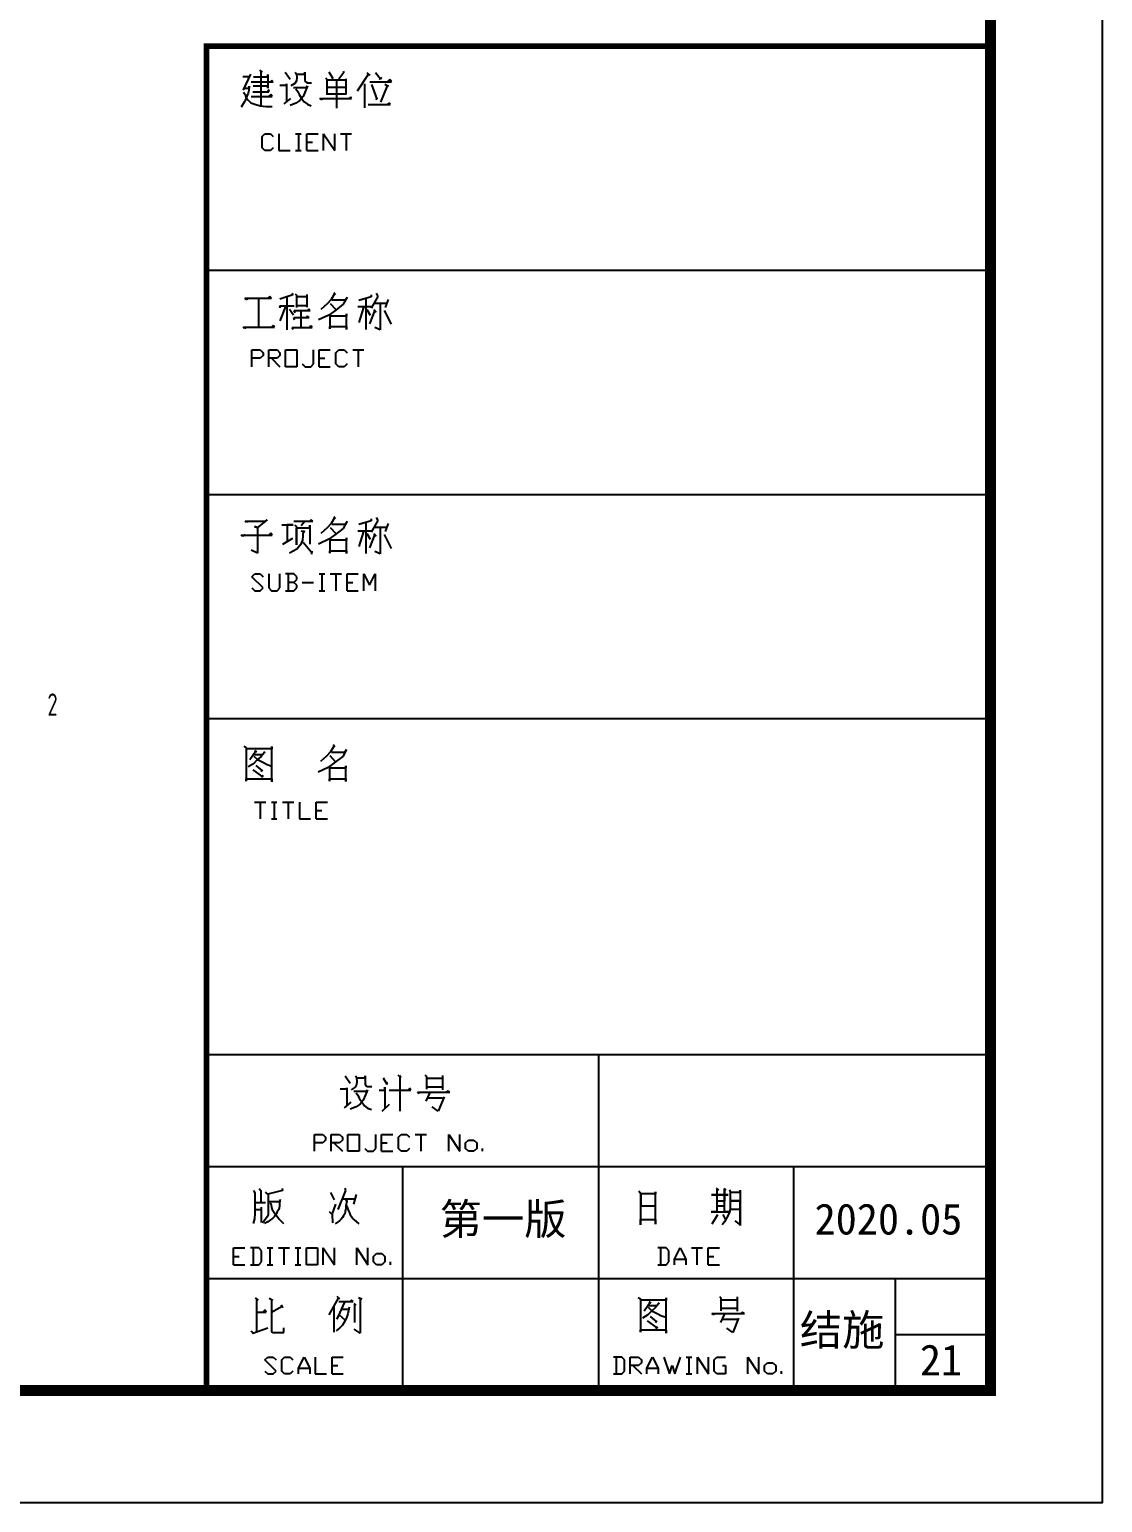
# Model space of a CAD drawing. Extents: x 2025205 to 2402328, y -557483 to 329036.
# Drawn here: x 2387957 to 2402328, y 57654 to 77379 of the extents above; entities that cross this region are included whole.
import ezdxf

# ---------------------------------------------------------------- set-up
doc = ezdxf.new("R2010")
doc.units = 0
doc.header["$LTSCALE"] = 1500
doc.header["$MEASUREMENT"] = 0
doc.layers.add('15', color=3, linetype='Continuous')
doc.layers.add('PUB_TITLE', color=4, linetype='Continuous')
doc.styles.add('TSSD_REIN', font='TSSDENG', dxfattribs={"width": 0.8, "bigfont": 'TSSDCHN'})
doc.styles.add('图签2', font='simhei.ttf', dxfattribs={"height": 1000})

msp = doc.modelspace()

# ---------------------------------------------------------------- linework, layer by layer
at = {"layer": 'PUB_TITLE'}
for p, q in [((2390812.1, 76749.6), (2390890.8, 76749.6)), ((2390917.1, 76781.1), (2390817.3, 76571.1)), ((2390959.1, 76744.4), (2391148.1, 76744.4)), ((2391037.8, 76833.6), (2391074.6, 76807.4)), ((2391053.6, 76817.9), (2391053.6, 76361.1)), ((2391074.6, 76807.4), (2391053.6, 76817.9)), ((2391148.1, 76775.9), (2391148.1, 76592.1)), ((2391148.1, 76744.4), (2391148.1, 76775.9)), ((2391379.1, 76807.4), (2391447.3, 76712.9)), ((2391515.6, 76807.4), (2391531.3, 76781.1)), ((2391531.3, 76781.1), (2391536.6, 76733.9)), ((2391536.6, 76733.9), (2391531.3, 76691.9)), ((2391536.6, 76781.1), (2391646.8, 76781.1)), ((2391646.8, 76807.4), (2391646.8, 76697.1)), ((2391646.8, 76781.1), (2391646.8, 76807.4)), ((2391967.1, 76812.6), (2392019.6, 76723.4)), ((2392166.6, 76802.1), (2392098.3, 76712.9)), ((2392156.1, 76817.9), (2392166.6, 76802.1)), ((2392492.1, 76775.9), (2392345.1, 76550.1)), ((2392476.3, 76802.1), (2392513.1, 76765.4)), ((2392513.1, 76765.4), (2392492.1, 76775.9)), ((2392591.8, 76802.1), (2392660.1, 76718.1)), ((2392670.6, 76733.9), (2392639.1, 76702.4)), ((2392660.1, 76718.1), (2392670.6, 76733.9)), ((2390817.3, 76571.1), (2390838.3, 76592.1)), ((2390822.6, 76539.6), (2390843.6, 76508.1)), ((2390838.3, 76592.1), (2390901.3, 76592.1)), ((2390896.1, 76560.6), (2390885.6, 76523.9)), ((2390901.3, 76618.4), (2390896.1, 76560.6)), ((2390901.3, 76592.1), (2390901.3, 76618.4)), ((2390927.6, 76676.1), (2391221.6, 76676.1)), ((2390948.6, 76544.9), (2391163.8, 76544.9)), ((2391148.1, 76618.4), (2390953.8, 76618.4)), ((2391158.6, 76565.9), (2391142.8, 76550.1)), ((2391148.1, 76592.1), (2391148.1, 76618.4)), ((2391169.1, 76550.1), (2391158.6, 76571.1)), ((2391163.8, 76571.1), (2391158.6, 76565.9)), ((2391163.8, 76544.9), (2391163.8, 76571.1)), ((2391200.6, 76697.1), (2391184.8, 76676.1)), ((2391221.6, 76676.1), (2391200.6, 76697.1)), ((2391310.8, 76634.1), (2391400.1, 76634.1)), ((2391400.1, 76649.9), (2391400.1, 76413.6)), ((2391400.1, 76634.1), (2391400.1, 76649.9)), ((2391510.3, 76655.1), (2391457.8, 76623.6)), ((2391494.6, 76602.6), (2391667.8, 76602.6)), ((2391531.3, 76691.9), (2391510.3, 76655.1)), ((2391526.1, 76581.6), (2391547.1, 76550.1)), ((2391547.1, 76550.1), (2391568.1, 76508.1)), ((2391652.1, 76555.4), (2391620.6, 76481.9)), ((2391646.8, 76697.1), (2391657.3, 76676.1)), ((2391678.3, 76623.6), (2391652.1, 76555.4)), ((2391657.3, 76676.1), (2391678.3, 76665.6)), ((2391667.8, 76602.6), (2391678.3, 76623.6)), ((2391678.3, 76665.6), (2391736.1, 76665.6)), ((2391925.1, 76728.6), (2391940.8, 76712.9)), ((2391940.8, 76712.9), (2391940.8, 76502.9)), ((2391946.1, 76607.9), (2392192.8, 76607.9)), ((2391951.3, 76702.4), (2392192.8, 76702.4)), ((2392066.8, 76697.1), (2392066.8, 76324.4)), ((2392192.8, 76718.1), (2392192.8, 76508.1)), ((2392444.8, 76649.9), (2392444.8, 76329.6)), ((2392513.1, 76676.1), (2392807.1, 76676.1)), ((2392539.3, 76639.4), (2392607.6, 76445.1)), ((2392749.3, 76623.6), (2392660.1, 76403.1)), ((2392717.8, 76644.6), (2392765.1, 76618.4)), ((2392765.1, 76618.4), (2392749.3, 76623.6)), ((2392780.8, 76707.6), (2392754.6, 76686.6)), ((2392807.1, 76676.1), (2392780.8, 76707.6)), ((2390833.1, 76403.1), (2390791.1, 76340.1)), ((2390854.1, 76445.1), (2390833.1, 76403.1)), ((2390843.6, 76508.1), (2390854.1, 76471.4)), ((2390869.8, 76487.1), (2390854.1, 76445.1)), ((2390854.1, 76471.4), (2390880.3, 76434.6)), ((2390885.6, 76523.9), (2390869.8, 76487.1)), ((2390880.3, 76434.6), (2390922.3, 76397.9)), ((2390922.3, 76397.9), (2390974.8, 76376.9)), ((2390927.6, 76481.9), (2391205.8, 76481.9)), ((2390974.8, 76376.9), (2391048.3, 76355.9)), ((2391048.3, 76355.9), (2391127.1, 76345.4)), ((2391127.1, 76345.4), (2391205.8, 76345.4)), ((2391190.1, 76508.1), (2391158.6, 76481.9)), ((2391205.8, 76481.9), (2391190.1, 76508.1)), ((2391368.6, 76382.1), (2391457.8, 76455.6)), ((2391400.1, 76413.6), (2391368.6, 76382.1)), ((2391526.1, 76392.6), (2391447.3, 76361.1)), ((2391578.6, 76429.4), (2391526.1, 76392.6)), ((2391568.1, 76508.1), (2391604.8, 76450.4)), ((2391620.6, 76481.9), (2391578.6, 76429.4)), ((2391604.8, 76450.4), (2391636.3, 76408.4)), ((2391636.3, 76408.4), (2391678.3, 76376.9)), ((2391678.3, 76376.9), (2391730.8, 76355.9)), ((2391846.3, 76455.6), (2392271.6, 76455.6)), ((2391862.1, 76434.6), (2391846.3, 76455.6)), ((2391883.1, 76450.4), (2391862.1, 76434.6)), ((2391940.8, 76518.6), (2392192.8, 76518.6)), ((2392255.8, 76471.4), (2392234.8, 76455.6)), ((2392271.6, 76455.6), (2392255.8, 76471.4)), ((2392492.1, 76371.6), (2392786.1, 76371.6)), ((2392607.6, 76460.9), (2392597.1, 76434.6)), ((2392607.6, 76445.1), (2392607.6, 76460.9)), ((2392780.8, 76392.6), (2392754.6, 76376.9)), ((2392786.1, 76371.6), (2392780.8, 76392.6)), ((2391071.7, 75943.4), (2391109.2, 75980.9)), ((2391071.7, 75793.4), (2391071.7, 75943.4)), ((2391109.2, 75980.9), (2391184.2, 75980.9)), ((2391184.2, 75980.9), (2391221.7, 75943.4)), ((2391296.7, 75980.9), (2391296.7, 75755.9)), ((2391521.7, 75980.9), (2391596.7, 75980.9)), ((2391559.2, 75980.9), (2391559.2, 75755.9)), ((2391671.7, 75980.9), (2391821.7, 75980.9)), ((2391671.7, 75755.9), (2391671.7, 75980.9)), ((2391896.7, 75980.9), (2392046.7, 75755.9)), ((2391896.7, 75755.9), (2391896.7, 75980.9)), ((2392046.7, 75755.9), (2392046.7, 75980.9)), ((2392121.7, 75980.9), (2392271.7, 75980.9)), ((2392196.7, 75980.9), (2392196.7, 75755.9)), ((2391109.2, 75755.9), (2391071.7, 75793.4)), ((2391184.2, 75755.9), (2391109.2, 75755.9)), ((2391221.7, 75793.4), (2391184.2, 75755.9)), ((2391296.7, 75755.9), (2391446.7, 75755.9)), ((2391521.7, 75755.9), (2391596.7, 75755.9)), ((2391671.7, 75868.4), (2391746.7, 75868.4)), ((2391671.7, 75755.9), (2391821.7, 75755.9)), ((2390328.1, 74153.5), (2400828.1, 74153.5)), ((2390841.3, 73782.3), (2391198.3, 73782.3)), ((2390867.6, 73756.1), (2390841.3, 73782.3)), ((2390888.6, 73782.3), (2390867.6, 73756.1)), ((2391025.1, 73782.3), (2391025.1, 73393.8)), ((2391025.1, 73777.1), (2391025.1, 73393.8)), ((2391177.3, 73803.3), (2391156.3, 73777.1)), ((2391198.3, 73782.3), (2391177.3, 73803.3)), ((2391481.8, 73824.3), (2391308.6, 73766.6)), ((2391403.1, 73798.1), (2391403.1, 73357.1)), ((2391471.3, 73845.3), (2391481.8, 73824.3)), ((2391513.3, 73840.1), (2391534.3, 73819.1)), ((2391534.3, 73819.1), (2391534.3, 73656.3)), ((2391534.3, 73803.3), (2391676.1, 73803.3)), ((2391670.8, 73829.6), (2391670.8, 73661.6)), ((2392043.6, 73840.1), (2391996.3, 73761.3)), ((2392033.1, 73855.8), (2392054.1, 73829.6)), ((2392054.1, 73829.6), (2392043.6, 73840.1)), ((2392211.6, 73792.8), (2392159.1, 73698.3)), ((2392185.3, 73756.1), (2392211.6, 73792.8)), ((2392531.8, 73798.1), (2392369.1, 73750.8)), ((2392463.6, 73777.1), (2392463.6, 73362.3)), ((2392531.8, 73824.3), (2392531.8, 73798.1)), ((2392621.1, 73803.3), (2392531.8, 73645.8)), ((2392600.1, 73845.3), (2392621.1, 73803.3)), ((2391308.6, 73677.3), (2391502.8, 73677.3)), ((2391313.8, 73651.1), (2391308.6, 73677.3)), ((2391387.3, 73666.8), (2391308.6, 73477.8)), ((2391439.8, 73635.3), (2391492.3, 73556.6)), ((2391502.8, 73614.3), (2391718.1, 73614.3)), ((2391513.3, 73582.8), (2391502.8, 73614.3)), ((2391539.6, 73682.6), (2391676.1, 73682.6)), ((2391592.1, 73609.1), (2391592.1, 73388.6)), ((2391697.1, 73635.3), (2391670.8, 73609.1)), ((2391718.1, 73614.3), (2391697.1, 73635.3)), ((2391943.8, 73703.6), (2391859.8, 73630.1)), ((2391996.3, 73761.3), (2391943.8, 73703.6)), ((2392059.3, 73619.6), (2391964.8, 73551.3)), ((2391985.8, 73708.8), (2392059.3, 73630.1)), ((2392006.8, 73756.1), (2392185.3, 73756.1)), ((2392159.1, 73698.3), (2392059.3, 73619.6)), ((2392353.3, 73666.8), (2392531.8, 73666.8)), ((2392432.1, 73656.3), (2392369.1, 73456.8)), ((2392474.1, 73630.1), (2392521.3, 73551.3)), ((2392584.3, 73619.6), (2392510.8, 73435.8)), ((2392563.3, 73714.1), (2392747.1, 73714.1)), ((2392568.6, 73630.1), (2392600.1, 73593.3)), ((2392652.6, 73714.1), (2392652.6, 73357.1)), ((2392705.1, 73614.3), (2392799.6, 73430.6)), ((2392762.8, 73761.3), (2392720.8, 73656.3)), ((2390820.3, 73393.8), (2391240.3, 73393.8)), ((2390836.1, 73372.8), (2390820.3, 73393.8)), ((2390862.3, 73388.6), (2390836.1, 73372.8)), ((2391219.3, 73414.8), (2391198.3, 73393.8)), ((2391240.3, 73393.8), (2391219.3, 73414.8)), ((2391476.6, 73388.6), (2391744.3, 73388.6)), ((2391487.1, 73362.3), (2391476.6, 73388.6)), ((2391497.6, 73519.8), (2391702.3, 73519.8)), ((2391508.1, 73488.3), (2391497.6, 73519.8)), ((2391681.3, 73540.8), (2391660.3, 73514.6)), ((2391702.3, 73519.8), (2391681.3, 73540.8)), ((2391723.3, 73409.6), (2391702.3, 73383.3)), ((2391744.3, 73388.6), (2391723.3, 73409.6)), ((2391964.8, 73551.3), (2391828.3, 73488.3)), ((2391970.1, 73567.1), (2391980.6, 73556.6)), ((2391980.6, 73556.6), (2391980.6, 73367.6)), ((2391980.6, 73399.1), (2392201.1, 73399.1)), ((2391980.6, 73367.6), (2391980.6, 73399.1)), ((2392201.1, 73540.8), (2391991.1, 73540.8)), ((2392201.1, 73572.3), (2392201.1, 73540.8)), ((2392201.1, 73362.3), (2392201.1, 73572.3)), ((2392201.1, 73399.1), (2392201.1, 73362.3)), ((2392652.6, 73357.1), (2392584.3, 73388.6)), ((2390936, 73087.6), (2391048.5, 73087.6)), ((2390936, 72862.6), (2390936, 73087.6)), ((2391048.5, 73087.6), (2391086, 73050.1)), ((2391086, 73012.6), (2391048.5, 72975.1)), ((2391086, 73050.1), (2391086, 73012.6)), ((2391161, 73087.6), (2391273.5, 73087.6)), ((2391161, 72862.6), (2391161, 73087.6)), ((2391273.5, 73087.6), (2391311, 73050.1)), ((2391311, 73012.6), (2391273.5, 72975.1)), ((2391311, 73050.1), (2391311, 73012.6)), ((2391386, 73087.6), (2391536, 73087.6)), ((2391386, 72862.6), (2391386, 73087.6)), ((2391536, 73087.6), (2391536, 72862.6)), ((2391761, 72900.1), (2391761, 73087.6)), ((2391836, 73087.6), (2391986, 73087.6)), ((2391836, 72862.6), (2391836, 73087.6)), ((2392061, 73050.1), (2392098.5, 73087.6)), ((2392061, 72900.1), (2392061, 73050.1)), ((2392098.5, 73087.6), (2392173.5, 73087.6)), ((2392173.5, 73087.6), (2392211, 73050.1)), ((2392286, 73087.6), (2392436, 73087.6)), ((2392361, 73087.6), (2392361, 72862.6)), ((2391048.5, 72975.1), (2390936, 72975.1)), ((2391273.5, 72975.1), (2391161, 72975.1)), ((2391198.5, 72975.1), (2391311, 72862.6)), ((2391536, 72862.6), (2391386, 72862.6)), ((2391611, 72900.1), (2391648.5, 72862.6)), ((2391648.5, 72862.6), (2391723.5, 72862.6)), ((2391723.5, 72862.6), (2391761, 72900.1)), ((2391836, 72975.1), (2391911, 72975.1)), ((2391836, 72862.6), (2391986, 72862.6)), ((2392098.5, 72862.6), (2392061, 72900.1)), ((2392173.5, 72862.6), (2392098.5, 72862.6)), ((2392211, 72900.1), (2392173.5, 72862.6)), ((2390328.1, 71153.5), (2400828.1, 71153.5)), ((2391140.6, 70813.8), (2391009.3, 70708.8)), ((2391119.6, 70792.8), (2391140.6, 70813.8)), ((2391728.6, 70813.8), (2391712.8, 70792.8)), ((2391749.6, 70792.8), (2391728.6, 70813.8)), ((2392043.6, 70840.1), (2391996.3, 70761.3)), ((2392033.1, 70855.8), (2392054.1, 70829.6)), ((2392054.1, 70829.6), (2392043.6, 70840.1)), ((2392531.8, 70824.3), (2392531.8, 70798.1)), ((2392600.1, 70845.3), (2392621.1, 70803.3)), ((2390846.6, 70792.8), (2391119.6, 70792.8)), ((2390862.3, 70777.1), (2390846.6, 70792.8)), ((2390878.1, 70792.8), (2390862.3, 70777.1)), ((2390972.6, 70724.6), (2391009.3, 70708.8)), ((2391009.3, 70708.8), (2390972.6, 70724.6)), ((2391009.3, 70708.8), (2391009.3, 70367.6)), ((2391187.8, 70635.3), (2391166.8, 70614.3)), ((2391208.8, 70609.1), (2391187.8, 70635.3)), ((2391334.8, 70745.6), (2391487.1, 70745.6)), ((2391408.3, 70745.6), (2391408.3, 70525.1)), ((2391487.1, 70745.6), (2391408.3, 70745.6)), ((2391497.6, 70792.8), (2391749.6, 70792.8)), ((2391508.1, 70740.3), (2391534.3, 70724.6)), ((2391534.3, 70724.6), (2391534.3, 70477.8)), ((2391534.3, 70703.6), (2391712.8, 70703.6)), ((2391534.3, 70477.8), (2391534.3, 70703.6)), ((2391639.3, 70787.6), (2391597.3, 70729.8)), ((2391597.3, 70666.8), (2391644.6, 70651.1)), ((2391623.6, 70661.6), (2391613.1, 70540.8)), ((2391644.6, 70651.1), (2391623.6, 70661.6)), ((2391712.8, 70740.3), (2391712.8, 70488.3)), ((2391712.8, 70703.6), (2391712.8, 70740.3)), ((2391943.8, 70703.6), (2391859.8, 70630.1)), ((2391996.3, 70761.3), (2391943.8, 70703.6)), ((2392059.3, 70619.6), (2391964.8, 70551.3)), ((2391985.8, 70708.8), (2392059.3, 70630.1)), ((2392006.8, 70756.1), (2392185.3, 70756.1)), ((2392159.1, 70698.3), (2392059.3, 70619.6)), ((2392211.6, 70792.8), (2392159.1, 70698.3)), ((2392185.3, 70756.1), (2392211.6, 70792.8)), ((2392353.3, 70666.8), (2392531.8, 70666.8)), ((2392531.8, 70798.1), (2392369.1, 70750.8)), ((2392432.1, 70656.3), (2392369.1, 70456.8)), ((2392463.6, 70777.1), (2392463.6, 70362.3)), ((2392474.1, 70630.1), (2392521.3, 70551.3)), ((2392584.3, 70619.6), (2392510.8, 70435.8)), ((2392621.1, 70803.3), (2392531.8, 70645.8)), ((2392563.3, 70714.1), (2392747.1, 70714.1)), ((2392568.6, 70630.1), (2392600.1, 70593.3)), ((2392652.6, 70714.1), (2392652.6, 70357.1)), ((2392762.8, 70761.3), (2392720.8, 70656.3)), ((2390794.1, 70609.1), (2391208.8, 70609.1)), ((2390815.1, 70593.3), (2390794.1, 70609.1)), ((2390841.3, 70614.3), (2390815.1, 70593.3)), ((2391350.6, 70488.3), (2391481.8, 70567.1)), ((2391408.3, 70525.1), (2391350.6, 70488.3)), ((2391539.6, 70420.1), (2391439.8, 70367.6)), ((2391586.8, 70477.8), (2391539.6, 70420.1)), ((2391613.1, 70540.8), (2391586.8, 70477.8)), ((2391623.6, 70514.6), (2391733.8, 70378.1)), ((2391964.8, 70551.3), (2391828.3, 70488.3)), ((2391970.1, 70567.1), (2391980.6, 70556.6)), ((2391980.6, 70556.6), (2391980.6, 70367.6)), ((2392201.1, 70540.8), (2391991.1, 70540.8)), ((2392201.1, 70572.3), (2392201.1, 70540.8)), ((2392201.1, 70362.3), (2392201.1, 70572.3)), ((2392705.1, 70614.3), (2392799.6, 70430.6)), ((2391009.3, 70367.6), (2390925.3, 70404.3)), ((2391739.1, 70393.8), (2391733.8, 70351.8)), ((2391733.8, 70378.1), (2391739.1, 70393.8)), ((2391980.6, 70399.1), (2392201.1, 70399.1)), ((2391980.6, 70367.6), (2391980.6, 70399.1)), ((2392201.1, 70399.1), (2392201.1, 70362.3)), ((2392652.6, 70357.1), (2392584.3, 70388.6)), ((2390936, 70050.1), (2390973.5, 70087.6)), ((2391086, 69900.1), (2390936, 70050.1)), ((2390973.5, 70087.6), (2391048.5, 70087.6)), ((2391048.5, 70087.6), (2391086, 70050.1)), ((2391161, 70087.6), (2391161, 69900.1)), ((2391311, 69900.1), (2391311, 70087.6)), ((2391498.5, 70087.6), (2391386, 70087.6)), ((2391423.5, 70087.6), (2391423.5, 69862.6)), ((2391536, 70050.1), (2391498.5, 70087.6)), ((2391536, 70012.6), (2391536, 70050.1)), ((2391836, 70087.6), (2391911, 70087.6)), ((2391873.5, 70087.6), (2391873.5, 69862.6)), ((2391986, 70087.6), (2392136, 70087.6)), ((2392061, 70087.6), (2392061, 69862.6)), ((2392211, 70087.6), (2392361, 70087.6)), ((2392211, 69862.6), (2392211, 70087.6)), ((2392436, 70087.6), (2392511, 69937.6)), ((2392436, 69862.6), (2392436, 70087.6)), ((2392511, 69937.6), (2392586, 70087.6)), ((2392586, 70087.6), (2392586, 69862.6)), ((2390936, 69900.1), (2390973.5, 69862.6)), ((2390973.5, 69862.6), (2391048.5, 69862.6)), ((2391048.5, 69862.6), (2391086, 69900.1)), ((2391161, 69900.1), (2391198.5, 69862.6)), ((2391198.5, 69862.6), (2391273.5, 69862.6)), ((2391273.5, 69862.6), (2391311, 69900.1)), ((2391386, 69862.6), (2391498.5, 69862.6)), ((2391498.5, 69975.1), (2391423.5, 69975.1)), ((2391498.5, 69975.1), (2391536, 70012.6)), ((2391536, 69937.6), (2391498.5, 69975.1)), ((2391498.5, 69862.6), (2391536, 69900.1)), ((2391536, 69900.1), (2391536, 69937.6)), ((2391611, 69975.1), (2391761, 69975.1)), ((2391836, 69862.6), (2391911, 69862.6)), ((2392211, 69975.1), (2392286, 69975.1)), ((2392211, 69862.6), (2392361, 69862.6)), ((2390328.1, 68153.5), (2400828.1, 68153.5)), ((2390828.9, 67781), (2390860.4, 67760)), ((2390860.4, 67760), (2390860.4, 67313.7)), ((2391201.7, 67744.2), (2390860.4, 67744.2)), ((2390986.4, 67712.7), (2390907.7, 67597.2)), ((2390970.7, 67723.2), (2390996.9, 67702.2)), ((2390970.7, 67670.7), (2391075.7, 67670.7)), ((2390996.9, 67702.2), (2390986.4, 67712.7)), ((2391107.2, 67707.5), (2391059.9, 67644.5)), ((2391075.7, 67670.7), (2391107.2, 67707.5)), ((2391201.7, 67775.7), (2391201.7, 67744.2)), ((2391201.7, 67303.2), (2391201.7, 67775.7)), ((2391989.2, 67707.5), (2391936.7, 67649.7)), ((2392036.4, 67786.2), (2391989.2, 67707.5)), ((2391999.7, 67702.2), (2392178.2, 67702.2)), ((2392025.9, 67802), (2392046.9, 67775.7)), ((2392046.9, 67775.7), (2392036.4, 67786.2)), ((2392204.4, 67739), (2392151.9, 67644.5)), ((2392178.2, 67702.2), (2392204.4, 67739)), ((2390954.9, 67544.7), (2390886.7, 67502.7)), ((2390949.7, 67466), (2391075.7, 67371.5)), ((2391002.2, 67592), (2390954.9, 67544.7)), ((2390960.2, 67649.7), (2391012.7, 67602.5)), ((2390986.4, 67523.7), (2391070.4, 67455.5)), ((2391059.9, 67644.5), (2391002.2, 67592)), ((2391012.7, 67602.5), (2391080.9, 67565.7)), ((2391075.7, 67466), (2391059.9, 67439.7)), ((2391070.4, 67455.5), (2391075.7, 67466)), ((2391080.9, 67565.7), (2391138.7, 67534.2)), ((2391138.7, 67534.2), (2391191.2, 67518.5)), ((2391957.7, 67497.5), (2391821.2, 67434.5)), ((2391936.7, 67649.7), (2391852.7, 67576.2)), ((2392052.2, 67565.7), (2391957.7, 67497.5)), ((2391962.9, 67513.2), (2391973.4, 67502.7)), ((2391973.4, 67502.7), (2391973.4, 67313.7)), ((2391978.7, 67655), (2392052.2, 67576.2)), ((2392193.9, 67487), (2391983.9, 67487)), ((2392151.9, 67644.5), (2392052.2, 67565.7)), ((2392193.9, 67518.5), (2392193.9, 67487)), ((2392193.9, 67308.5), (2392193.9, 67518.5)), ((2390860.4, 67345.2), (2391201.7, 67345.2)), ((2390860.4, 67313.7), (2390860.4, 67345.2)), ((2391086.2, 67387.2), (2391065.2, 67361)), ((2391075.7, 67371.5), (2391086.2, 67387.2)), ((2391201.7, 67345.2), (2391201.7, 67303.2)), ((2391973.4, 67345.2), (2392193.9, 67345.2)), ((2391973.4, 67313.7), (2391973.4, 67345.2)), ((2392193.9, 67345.2), (2392193.9, 67308.5)), ((2390971.5, 67032.6), (2391121.5, 67032.6)), ((2391046.5, 67032.6), (2391046.5, 66807.6)), ((2391196.5, 67032.6), (2391271.5, 67032.6)), ((2391234, 67032.6), (2391234, 66807.6)), ((2391346.5, 67032.6), (2391496.5, 67032.6)), ((2391421.5, 67032.6), (2391421.5, 66807.6)), ((2391571.5, 67032.6), (2391571.5, 66807.6)), ((2391796.5, 67032.6), (2391946.5, 67032.6)), ((2391796.5, 66807.6), (2391796.5, 67032.6)), ((2391796.5, 66920.1), (2391871.5, 66920.1)), ((2391196.5, 66807.6), (2391271.5, 66807.6)), ((2391571.5, 66807.6), (2391721.5, 66807.6)), ((2391796.5, 66807.6), (2391946.5, 66807.6)), ((2390328.1, 63653.5), (2400828.1, 63653.5)), ((2395576, 63653.5), (2395576, 59153.5)), ((2392185.5, 63365.7), (2392253.8, 63271.2)), ((2392322, 63365.7), (2392337.8, 63339.4)), ((2392337.8, 63339.4), (2392343, 63292.2)), ((2392343, 63339.4), (2392453.3, 63339.4)), ((2392453.3, 63365.7), (2392453.3, 63255.4)), ((2392453.3, 63339.4), (2392453.3, 63365.7)), ((2392694.8, 63339.4), (2392742, 63255.4)), ((2392889, 63381.4), (2392931, 63344.7)), ((2392915.3, 63365.7), (2392915.3, 62893.2)), ((2392931, 63344.7), (2392915.3, 63365.7)), ((2393251.3, 63376.2), (2393272.3, 63360.4)), ((2393267, 63334.2), (2393482.3, 63334.2)), ((2393272.3, 63360.4), (2393272.3, 63187.2)), ((2393487.5, 63370.9), (2393487.5, 63181.9)), ((2392117.3, 63192.4), (2392206.5, 63192.4)), ((2392206.5, 63208.2), (2392206.5, 62971.9)), ((2392206.5, 63192.4), (2392206.5, 63208.2)), ((2392316.8, 63213.4), (2392264.3, 63181.9)), ((2392301, 63160.9), (2392474.3, 63160.9)), ((2392337.8, 63250.2), (2392316.8, 63213.4)), ((2392332.5, 63139.9), (2392353.5, 63108.4)), ((2392343, 63292.2), (2392337.8, 63250.2)), ((2392453.3, 63255.4), (2392463.8, 63234.4)), ((2392484.8, 63181.9), (2392458.5, 63113.7)), ((2392463.8, 63234.4), (2392484.8, 63223.9)), ((2392474.3, 63160.9), (2392484.8, 63181.9)), ((2392484.8, 63223.9), (2392542.5, 63223.9)), ((2392642.3, 63176.7), (2392715.8, 63176.7)), ((2392715.8, 63213.4), (2392715.8, 62924.7)), ((2392715.8, 63176.7), (2392715.8, 63213.4)), ((2392752.5, 63271.2), (2392721, 63286.9)), ((2392742, 63255.4), (2392752.5, 63271.2)), ((2392773.5, 63176.7), (2393062.3, 63176.7)), ((2393046.5, 63202.9), (2393030.8, 63176.7)), ((2393062.3, 63176.7), (2393046.5, 63202.9)), ((2393151.5, 63150.4), (2393587.3, 63150.4)), ((2393177.8, 63129.4), (2393151.5, 63150.4)), ((2393188.3, 63145.2), (2393177.8, 63129.4)), ((2393267, 63218.7), (2393482.3, 63218.7)), ((2393319.5, 63145.2), (2393267, 63029.7)), ((2393561, 63166.2), (2393534.8, 63145.2)), ((2393587.3, 63150.4), (2393561, 63166.2)), ((2392175, 62940.4), (2392264.3, 63013.9)), ((2392206.5, 62971.9), (2392175, 62940.4)), ((2392332.5, 62950.9), (2392253.8, 62919.4)), ((2392385, 62987.7), (2392332.5, 62950.9)), ((2392353.5, 63108.4), (2392374.5, 63066.4)), ((2392374.5, 63066.4), (2392411.3, 63008.7)), ((2392427, 63040.2), (2392385, 62987.7)), ((2392411.3, 63008.7), (2392442.8, 62966.7)), ((2392458.5, 63113.7), (2392427, 63040.2)), ((2392442.8, 62966.7), (2392484.8, 62935.2)), ((2392484.8, 62935.2), (2392537.3, 62914.2)), ((2392679, 62893.2), (2392778.8, 62987.7)), ((2393282.8, 63071.7), (2393487.5, 63071.7)), ((2393429.8, 62893.2), (2393351, 62950.9)), ((2393508.5, 63087.4), (2393429.8, 62893.2)), ((2391772, 62582.9), (2391884.5, 62582.9)), ((2391772, 62357.9), (2391772, 62582.9)), ((2391884.5, 62582.9), (2391922, 62545.4)), ((2391922, 62545.4), (2391922, 62507.9)), ((2391997, 62582.9), (2392109.5, 62582.9)), ((2391997, 62357.9), (2391997, 62582.9)), ((2392109.5, 62582.9), (2392147, 62545.4)), ((2392147, 62545.4), (2392147, 62507.9)), ((2392222, 62582.9), (2392372, 62582.9)), ((2392222, 62357.9), (2392222, 62582.9)), ((2392372, 62582.9), (2392372, 62357.9)), ((2392597, 62395.4), (2392597, 62582.9)), ((2392672, 62582.9), (2392822, 62582.9)), ((2392672, 62357.9), (2392672, 62582.9)), ((2392897, 62545.4), (2392934.5, 62582.9)), ((2392897, 62395.4), (2392897, 62545.4)), ((2392934.5, 62582.9), (2393009.5, 62582.9)), ((2393009.5, 62582.9), (2393047, 62545.4)), ((2393122, 62582.9), (2393272, 62582.9)), ((2393197, 62582.9), (2393197, 62357.9)), ((2393572, 62582.9), (2393722, 62357.9)), ((2393572, 62357.9), (2393572, 62582.9)), ((2393722, 62357.9), (2393722, 62582.9)), ((2391884.5, 62470.4), (2391772, 62470.4)), ((2391922, 62507.9), (2391884.5, 62470.4)), ((2392109.5, 62470.4), (2391997, 62470.4)), ((2392034.5, 62470.4), (2392147, 62357.9)), ((2392147, 62507.9), (2392109.5, 62470.4)), ((2392372, 62357.9), (2392222, 62357.9)), ((2392447, 62395.4), (2392484.5, 62357.9)), ((2392484.5, 62357.9), (2392559.5, 62357.9)), ((2392559.5, 62357.9), (2392597, 62395.4)), ((2392672, 62470.4), (2392747, 62470.4)), ((2392672, 62357.9), (2392822, 62357.9)), ((2392934.5, 62357.9), (2392897, 62395.4)), ((2393009.5, 62357.9), (2392934.5, 62357.9)), ((2393047, 62395.4), (2393009.5, 62357.9)), ((2393797, 62470.4), (2393834.5, 62507.9)), ((2393797, 62395.4), (2393797, 62470.4)), ((2393834.5, 62357.9), (2393797, 62395.4)), ((2393834.5, 62507.9), (2393909.5, 62507.9)), ((2393909.5, 62357.9), (2393834.5, 62357.9)), ((2393909.5, 62507.9), (2393947, 62470.4)), ((2393947, 62395.4), (2393909.5, 62357.9)), ((2393947, 62470.4), (2393947, 62395.4)), ((2394022, 62357.9), (2394022, 62395.4)), ((2390328.1, 62153.5), (2400828.1, 62153.5)), ((2392951, 62153.5), (2392951, 59153.5)), ((2398189.3, 62153.5), (2398189.3, 59153.5)), ((2390955.7, 61830.8), (2390976.7, 61799.3)), ((2390976.7, 61799.3), (2390976.7, 61500)), ((2391034.5, 61857), (2391055.5, 61830.8)), ((2391055.5, 61830.8), (2391055.5, 61673.3)), ((2391150, 61783.5), (2391118.5, 61809.8)), ((2391344.2, 61830.8), (2391150, 61783.5)), ((2391155.2, 61788.8), (2391155.2, 61505.3)), ((2391339, 61857), (2391344.2, 61830.8)), ((2391990, 61804.5), (2392037.2, 61704.8)), ((2392189.5, 61830.8), (2392084.5, 61578.8)), ((2392179, 61862.3), (2392189.5, 61830.8)), ((2392331.2, 61778.3), (2392294.5, 61647)), ((2396119.4, 61825.5), (2396140.4, 61794)), ((2396140.4, 61794), (2396140.4, 61374)), ((2396145.7, 61788.8), (2396145.7, 61626)), ((2396339.9, 61788.8), (2396145.7, 61788.8)), ((2396339.9, 61815), (2396339.9, 61788.8)), ((2396339.9, 61379.3), (2396339.9, 61815)), ((2397090.7, 61773), (2397316.4, 61773)), ((2397263.9, 61773), (2397090.7, 61773)), ((2397153.7, 61862.3), (2397185.2, 61836)), ((2397164.2, 61851.8), (2397164.2, 61547.3)), ((2397185.2, 61836), (2397164.2, 61851.8)), ((2397258.7, 61862.3), (2397284.9, 61836)), ((2397263.9, 61851.8), (2397263.9, 61773)), ((2397263.9, 61547.3), (2397263.9, 61851.8)), ((2397263.9, 61773), (2397263.9, 61689)), ((2397316.4, 61773), (2397263.9, 61773)), ((2397332.2, 61841.3), (2397342.7, 61815)), ((2397342.7, 61815), (2397342.7, 61578.8)), ((2397342.7, 61809.8), (2397473.9, 61809.8)), ((2397473.9, 61836), (2397473.9, 61363.5)), ((2397473.9, 61809.8), (2397473.9, 61836)), ((2390976.7, 61673.3), (2391118.5, 61673.3)), ((2390982, 61578.8), (2391060.7, 61578.8)), ((2391060.7, 61610.3), (2391060.7, 61405.5)), ((2391160.5, 61683.8), (2391312.7, 61683.8)), ((2391181.5, 61668), (2391192, 61641.8)), ((2391192, 61641.8), (2391197.2, 61605)), ((2391197.2, 61605), (2391207.7, 61578.8)), ((2391207.7, 61578.8), (2391234, 61536.8)), ((2391276, 61547.3), (2391260.2, 61515.8)), ((2391291.7, 61573.5), (2391276, 61547.3)), ((2391302.2, 61594.5), (2391291.7, 61573.5)), ((2391307.5, 61626), (2391302.2, 61594.5)), ((2391312.7, 61710), (2391307.5, 61668)), ((2391307.5, 61668), (2391307.5, 61626)), ((2391969, 61552.5), (2392011, 61510.5)), ((2392011, 61510.5), (2392058.2, 61647)), ((2392142.2, 61720.5), (2392315.5, 61720.5)), ((2392184.2, 61552.5), (2392179, 61521)), ((2392194.7, 61589.3), (2392184.2, 61552.5)), ((2392194.7, 61710), (2392205.2, 61689)), ((2392205.2, 61689), (2392194.7, 61626)), ((2392194.7, 61626), (2392194.7, 61589.3)), ((2392200, 61636.5), (2392210.5, 61610.3)), ((2392210.5, 61610.3), (2392221, 61584)), ((2392221, 61584), (2392231.5, 61557.8)), ((2392231.5, 61557.8), (2392242, 61531.5)), ((2396145.7, 61626), (2396345.2, 61626)), ((2397085.4, 61547.3), (2397326.9, 61547.3)), ((2397164.2, 61547.3), (2397085.4, 61547.3)), ((2397153.7, 61626), (2397263.9, 61626)), ((2397263.9, 61689), (2397158.9, 61689)), ((2397326.9, 61547.3), (2397263.9, 61547.3)), ((2397342.7, 61578.8), (2397326.9, 61526.3)), ((2397353.2, 61694.3), (2397468.7, 61694.3)), ((2397473.9, 61694.3), (2397353.2, 61694.3)), ((2397468.7, 61578.8), (2397353.2, 61578.8)), ((2397468.7, 61694.3), (2397468.7, 61578.8)), ((2397473.9, 61363.5), (2397473.9, 61694.3)), ((2390961, 61421.3), (2390950.5, 61389.8)), ((2390971.5, 61452.8), (2390961, 61421.3)), ((2390976.7, 61500), (2390971.5, 61473.8)), ((2390971.5, 61473.8), (2390971.5, 61452.8)), ((2391139.5, 61479), (2391076.5, 61395)), ((2391150, 61410.8), (2391102.7, 61389.8)), ((2391155.2, 61505.3), (2391139.5, 61479)), ((2391186.7, 61437), (2391150, 61410.8)), ((2391213, 61458), (2391186.7, 61437)), ((2391239.2, 61484.3), (2391213, 61458)), ((2391234, 61536.8), (2391255, 61505.3)), ((2391260.2, 61515.8), (2391239.2, 61484.3)), ((2391255, 61505.3), (2391281.2, 61473.8)), ((2391281.2, 61473.8), (2391302.2, 61447.5)), ((2391302.2, 61447.5), (2391328.5, 61421.3)), ((2391328.5, 61421.3), (2391360, 61389.8)), ((2392011, 61510.5), (2392016.2, 61400.3)), ((2392110.7, 61426.5), (2392053, 61384.5)), ((2392131.7, 61447.5), (2392110.7, 61426.5)), ((2392147.5, 61468.5), (2392131.7, 61447.5)), ((2392163.2, 61494.8), (2392147.5, 61468.5)), ((2392179, 61521), (2392163.2, 61494.8)), ((2392242, 61531.5), (2392252.5, 61505.3)), ((2392252.5, 61505.3), (2392268.2, 61484.3)), ((2392268.2, 61484.3), (2392289.2, 61458)), ((2392289.2, 61458), (2392305, 61437)), ((2392305, 61437), (2392331.2, 61416)), ((2392331.2, 61416), (2392368, 61384.5)), ((2396140.4, 61442.3), (2396339.9, 61442.3)), ((2396140.4, 61374), (2396140.4, 61442.3)), ((2396339.9, 61442.3), (2396339.9, 61379.3)), ((2397169.4, 61505.3), (2397095.9, 61379.3)), ((2397263.9, 61410.8), (2397232.4, 61374)), ((2397242.9, 61510.5), (2397274.4, 61447.5)), ((2397290.2, 61463.3), (2397263.9, 61410.8)), ((2397326.9, 61526.3), (2397290.2, 61463.3)), ((2397405.7, 61426.5), (2397473.9, 61374)), ((2390690.2, 61062.3), (2390840.2, 61062.3)), ((2390690.2, 60837.3), (2390690.2, 61062.3)), ((2391027.7, 61062.3), (2390915.2, 61062.3)), ((2390952.7, 61062.3), (2390952.7, 60837.3)), ((2391065.2, 61024.8), (2391027.7, 61062.3)), ((2391065.2, 60874.8), (2391065.2, 61024.8)), ((2391140.2, 61062.3), (2391215.2, 61062.3)), ((2391177.7, 61062.3), (2391177.7, 60837.3)), ((2391290.2, 61062.3), (2391440.2, 61062.3)), ((2391365.2, 61062.3), (2391365.2, 60837.3)), ((2391515.2, 61062.3), (2391590.2, 61062.3)), ((2391552.7, 61062.3), (2391552.7, 60837.3)), ((2391665.2, 61062.3), (2391815.2, 61062.3)), ((2391665.2, 60837.3), (2391665.2, 61062.3)), ((2391815.2, 61062.3), (2391815.2, 60837.3)), ((2391890.2, 61062.3), (2392040.2, 60837.3)), ((2391890.2, 60837.3), (2391890.2, 61062.3)), ((2392040.2, 60837.3), (2392040.2, 61062.3)), ((2392340.2, 61062.3), (2392490.2, 60837.3)), ((2392340.2, 60837.3), (2392340.2, 61062.3)), ((2392490.2, 60837.3), (2392490.2, 61062.3)), ((2392565.2, 60949.8), (2392602.7, 60987.3)), ((2392602.7, 60987.3), (2392677.7, 60987.3)), ((2392677.7, 60987.3), (2392715.2, 60949.8)), ((2396483.8, 61062.3), (2396371.3, 61062.3)), ((2396408.8, 61062.3), (2396408.8, 60837.3)), ((2396521.3, 61024.8), (2396483.8, 61062.3)), ((2396521.3, 60874.8), (2396521.3, 61024.8)), ((2396596.3, 60912.3), (2396671.3, 61062.3)), ((2396671.3, 61062.3), (2396746.3, 60912.3)), ((2396821.3, 61062.3), (2396971.3, 61062.3)), ((2396896.3, 61062.3), (2396896.3, 60837.3)), ((2397046.3, 61062.3), (2397196.3, 61062.3)), ((2397046.3, 60837.3), (2397046.3, 61062.3)), ((2390690.2, 60949.8), (2390765.2, 60949.8)), ((2390690.2, 60837.3), (2390840.2, 60837.3)), ((2390915.2, 60837.3), (2391027.7, 60837.3)), ((2391027.7, 60837.3), (2391065.2, 60874.8)), ((2391140.2, 60837.3), (2391215.2, 60837.3)), ((2391515.2, 60837.3), (2391590.2, 60837.3)), ((2391815.2, 60837.3), (2391665.2, 60837.3)), ((2392565.2, 60874.8), (2392565.2, 60949.8)), ((2392602.7, 60837.3), (2392565.2, 60874.8)), ((2392677.7, 60837.3), (2392602.7, 60837.3)), ((2392715.2, 60874.8), (2392677.7, 60837.3)), ((2392715.2, 60949.8), (2392715.2, 60874.8)), ((2392790.2, 60837.3), (2392790.2, 60874.8)), ((2396371.3, 60837.3), (2396483.8, 60837.3)), ((2396483.8, 60837.3), (2396521.3, 60874.8)), ((2396596.3, 60912.3), (2396746.3, 60912.3)), ((2396596.3, 60837.3), (2396596.3, 60912.3)), ((2396746.3, 60912.3), (2396746.3, 60837.3)), ((2397046.3, 60949.8), (2397121.3, 60949.8)), ((2397046.3, 60837.3), (2397196.3, 60837.3)), ((2390328.1, 60653.5), (2400828.1, 60653.5)), ((2399549, 60653.5), (2399549, 59153.5)), ((2390978.1, 60395.8), (2391020.1, 60364.3)), ((2390999.1, 60374.8), (2390999.1, 59939.1)), ((2391167.1, 60390.6), (2391214.3, 60364.3)), ((2391198.6, 60374.8), (2391198.6, 59949.6)), ((2392091.1, 60390.6), (2391965.1, 60164.8)), ((2392075.3, 60416.8), (2392106.8, 60380.1)), ((2392106.8, 60380.1), (2392091.1, 60390.6)), ((2392269.6, 60364.3), (2392253.8, 60343.3)), ((2392290.6, 60343.3), (2392269.6, 60364.3)), ((2392364.1, 60401.1), (2392406.1, 60374.8)), ((2392385.1, 60385.3), (2392385.1, 59923.3)), ((2392406.1, 60374.8), (2392385.1, 60385.3)), ((2396110.2, 60401.1), (2396141.7, 60380.1)), ((2396141.7, 60380.1), (2396141.7, 59933.8)), ((2396483, 60364.3), (2396141.7, 60364.3)), ((2396483, 60395.8), (2396483, 60364.3)), ((2396483, 59923.3), (2396483, 60395.8)), ((2397197, 60411.6), (2397218, 60395.8)), ((2397212.7, 60369.6), (2397428, 60369.6)), ((2397218, 60395.8), (2397218, 60222.6)), ((2397433.2, 60406.3), (2397433.2, 60217.3)), ((2390999.1, 60201.6), (2391125.1, 60201.6)), ((2391114.6, 60233.1), (2391083.1, 60201.6)), ((2391125.1, 60201.6), (2391114.6, 60233.1)), ((2391340.3, 60280.3), (2391198.6, 60196.3)), ((2391329.8, 60301.3), (2391345.6, 60259.3)), ((2392033.3, 60280.3), (2392033.3, 59933.8)), ((2392175.1, 60338.1), (2392075.3, 60107.1)), ((2392075.3, 60107.1), (2392138.3, 60243.6)), ((2392101.6, 60343.3), (2392290.6, 60343.3)), ((2392101.6, 60170.1), (2392185.6, 60096.6)), ((2392138.3, 60243.6), (2392232.8, 60243.6)), ((2392222.3, 60180.6), (2392201.3, 60128.1)), ((2392238.1, 60269.8), (2392222.3, 60180.6)), ((2392301.1, 60317.1), (2392327.3, 60296.1)), ((2392311.6, 60301.3), (2392311.6, 60065.1)), ((2392327.3, 60296.1), (2392311.6, 60301.3)), ((2396236.2, 60164.8), (2396168, 60122.8)), ((2396267.7, 60332.8), (2396189, 60217.3)), ((2396283.5, 60212.1), (2396236.2, 60164.8)), ((2396241.5, 60269.8), (2396294, 60222.6)), ((2396252, 60343.3), (2396278.2, 60322.3)), ((2396252, 60290.8), (2396357, 60290.8)), ((2396278.2, 60322.3), (2396267.7, 60332.8)), ((2396341.2, 60264.6), (2396283.5, 60212.1)), ((2396294, 60222.6), (2396362.2, 60185.8)), ((2396388.5, 60327.6), (2396341.2, 60264.6)), ((2396357, 60290.8), (2396388.5, 60327.6)), ((2396362.2, 60185.8), (2396420, 60154.3)), ((2397097.2, 60185.8), (2397533, 60185.8)), ((2397123.5, 60164.8), (2397097.2, 60185.8)), ((2397134, 60180.6), (2397123.5, 60164.8)), ((2397212.7, 60254.1), (2397428, 60254.1)), ((2397265.2, 60180.6), (2397212.7, 60065.1)), ((2397506.7, 60201.6), (2397480.5, 60180.6)), ((2397533, 60185.8), (2397506.7, 60201.6)), ((2390946.6, 59923.3), (2391151.3, 59991.6)), ((2391361.3, 59928.6), (2391361.3, 59991.6)), ((2392112.1, 59991.6), (2392064.8, 59954.8)), ((2392148.8, 60028.3), (2392112.1, 59991.6)), ((2392180.3, 60080.8), (2392148.8, 60028.3)), ((2392201.3, 60128.1), (2392180.3, 60080.8)), ((2392385.1, 59923.3), (2392306.3, 59975.8)), ((2396141.7, 59965.3), (2396483, 59965.3)), ((2396141.7, 59933.8), (2396141.7, 59965.3)), ((2396231, 60086.1), (2396357, 59991.6)), ((2396267.7, 60143.8), (2396351.7, 60075.6)), ((2396357, 60086.1), (2396341.2, 60059.8)), ((2396367.5, 60007.3), (2396346.5, 59981.1)), ((2396351.7, 60075.6), (2396357, 60086.1)), ((2396357, 59991.6), (2396367.5, 60007.3)), ((2396420, 60154.3), (2396472.5, 60138.6)), ((2396483, 59965.3), (2396483, 59923.3)), ((2397228.5, 60107.1), (2397433.2, 60107.1)), ((2397375.5, 59928.6), (2397296.7, 59986.3)), ((2397454.2, 60122.8), (2397375.5, 59928.6)), ((2390925.6, 59954.8), (2390957.1, 59918.1)), ((2391198.6, 59949.6), (2391198.6, 59939.1)), ((2391198.6, 59939.1), (2391219.6, 59928.6)), ((2391219.6, 59928.6), (2391361.3, 59928.6)), ((2399549, 59903.5), (2400828.1, 59903.5)), ((2391109.6, 59563.3), (2391147.1, 59600.8)), ((2391147.1, 59600.8), (2391222.1, 59600.8)), ((2391222.1, 59600.8), (2391259.6, 59563.3)), ((2391334.6, 59563.3), (2391372.1, 59600.8)), ((2391372.1, 59600.8), (2391447.1, 59600.8)), ((2391447.1, 59600.8), (2391484.6, 59563.3)), ((2391559.6, 59450.8), (2391634.6, 59600.8)), ((2391634.6, 59600.8), (2391709.6, 59450.8)), ((2391784.6, 59600.8), (2391784.6, 59375.8)), ((2392009.6, 59600.8), (2392159.6, 59600.8)), ((2392009.6, 59375.8), (2392009.6, 59600.8)), ((2395888.9, 59600.8), (2395776.4, 59600.8)), ((2395813.9, 59600.8), (2395813.9, 59375.8)), ((2395926.4, 59563.3), (2395888.9, 59600.8)), ((2396001.4, 59600.8), (2396113.9, 59600.8)), ((2396001.4, 59375.8), (2396001.4, 59600.8)), ((2396113.9, 59600.8), (2396151.4, 59563.3)), ((2396226.4, 59450.8), (2396301.4, 59600.8)), ((2396301.4, 59600.8), (2396376.4, 59450.8)), ((2396451.4, 59600.8), (2396526.4, 59375.8)), ((2396601.4, 59375.8), (2396676.4, 59600.8)), ((2396751.4, 59600.8), (2396826.4, 59600.8)), ((2396788.9, 59600.8), (2396788.9, 59375.8)), ((2396901.4, 59600.8), (2397051.4, 59375.8)), ((2396901.4, 59375.8), (2396901.4, 59600.8)), ((2397051.4, 59375.8), (2397051.4, 59600.8)), ((2397126.4, 59563.3), (2397163.9, 59600.8)), ((2397163.9, 59600.8), (2397276.4, 59600.8)), ((2397576.4, 59600.8), (2397726.4, 59375.8)), ((2397576.4, 59375.8), (2397576.4, 59600.8)), ((2397726.4, 59375.8), (2397726.4, 59600.8)), ((2391259.6, 59413.3), (2391109.6, 59563.3)), ((2391109.6, 59413.3), (2391147.1, 59375.8)), ((2391147.1, 59375.8), (2391222.1, 59375.8)), ((2391222.1, 59375.8), (2391259.6, 59413.3)), ((2391334.6, 59413.3), (2391334.6, 59563.3)), ((2391372.1, 59375.8), (2391334.6, 59413.3)), ((2391447.1, 59375.8), (2391372.1, 59375.8)), ((2391484.6, 59413.3), (2391447.1, 59375.8)), ((2391559.6, 59450.8), (2391709.6, 59450.8)), ((2391559.6, 59375.8), (2391559.6, 59450.8)), ((2391709.6, 59450.8), (2391709.6, 59375.8)), ((2391784.6, 59375.8), (2391934.6, 59375.8)), ((2392009.6, 59488.3), (2392084.6, 59488.3)), ((2392009.6, 59375.8), (2392159.6, 59375.8)), ((2395776.4, 59375.8), (2395888.9, 59375.8)), ((2395888.9, 59375.8), (2395926.4, 59413.3)), ((2395926.4, 59413.3), (2395926.4, 59563.3)), ((2396113.9, 59488.3), (2396001.4, 59488.3)), ((2396038.9, 59488.3), (2396151.4, 59375.8)), ((2396151.4, 59525.8), (2396113.9, 59488.3)), ((2396151.4, 59563.3), (2396151.4, 59525.8)), ((2396226.4, 59450.8), (2396376.4, 59450.8)), ((2396226.4, 59375.8), (2396226.4, 59450.8)), ((2396376.4, 59450.8), (2396376.4, 59375.8)), ((2396526.4, 59375.8), (2396563.9, 59488.3)), ((2396563.9, 59488.3), (2396601.4, 59375.8)), ((2396751.4, 59375.8), (2396826.4, 59375.8)), ((2397126.4, 59413.3), (2397126.4, 59563.3)), ((2397163.9, 59375.8), (2397126.4, 59413.3)), ((2397276.4, 59375.8), (2397163.9, 59375.8)), ((2397238.9, 59488.3), (2397276.4, 59488.3)), ((2397276.4, 59488.3), (2397276.4, 59375.8)), ((2397801.4, 59488.3), (2397838.9, 59525.8)), ((2397801.4, 59413.3), (2397801.4, 59488.3)), ((2397838.9, 59375.8), (2397801.4, 59413.3)), ((2397838.9, 59525.8), (2397913.9, 59525.8)), ((2397913.9, 59375.8), (2397838.9, 59375.8)), ((2397913.9, 59525.8), (2397951.4, 59488.3)), ((2397951.4, 59413.3), (2397913.9, 59375.8)), ((2397951.4, 59488.3), (2397951.4, 59413.3)), ((2398026.4, 59375.8), (2398026.4, 59413.3))]:
    msp.add_line(p, q, dxfattribs=at)
at = {"layer": 'PUB_TITLE', "linetype": 'ByBlock'}
msp.add_lwpolyline([(2290878.1, 57653.5), (2402328.1, 57653.5), (2402328.1, 120653.5), (2290878.1, 120653.5)], close=True, dxfattribs=at)
at = {"layer": 'PUB_TITLE', "linetype": 'ByBlock', "const_width": 150}
msp.add_lwpolyline([(2294628.1, 59153.5), (2400828.1, 59153.5), (2400828.1, 119153.5), (2294628.1, 119153.5)], close=True, dxfattribs=at)
at = {"layer": 'PUB_TITLE', "const_width": 75}
msp.add_lwpolyline([(2390328.1, 59153.5), (2390328.1, 77153.5), (2400828.1, 77153.5), (2400828.1, 59153.5)], close=True, dxfattribs=at)

# ---------------------------------------------------------------- texts
at = {"layer": '15', "color": 7, "style": 'TSSD_REIN', "width": 0.7}
msp.add_text('2', height=300, dxfattribs=at).set_placement((2388196.9, 68188.5, -2208))
at = {"layer": 'PUB_TITLE', "style": '图签2'}
for s, p in [('第一版', (2393449.9, 61242.3)), ('2020.05', (2398472.3, 61242.3)), ('结施', (2398274.1, 59756.7)), ('21', (2399882.5, 59355.1))]:
    msp.add_text(s, height=415.33, dxfattribs=at).set_placement(p)

doc.saveas('drawing.dxf')
